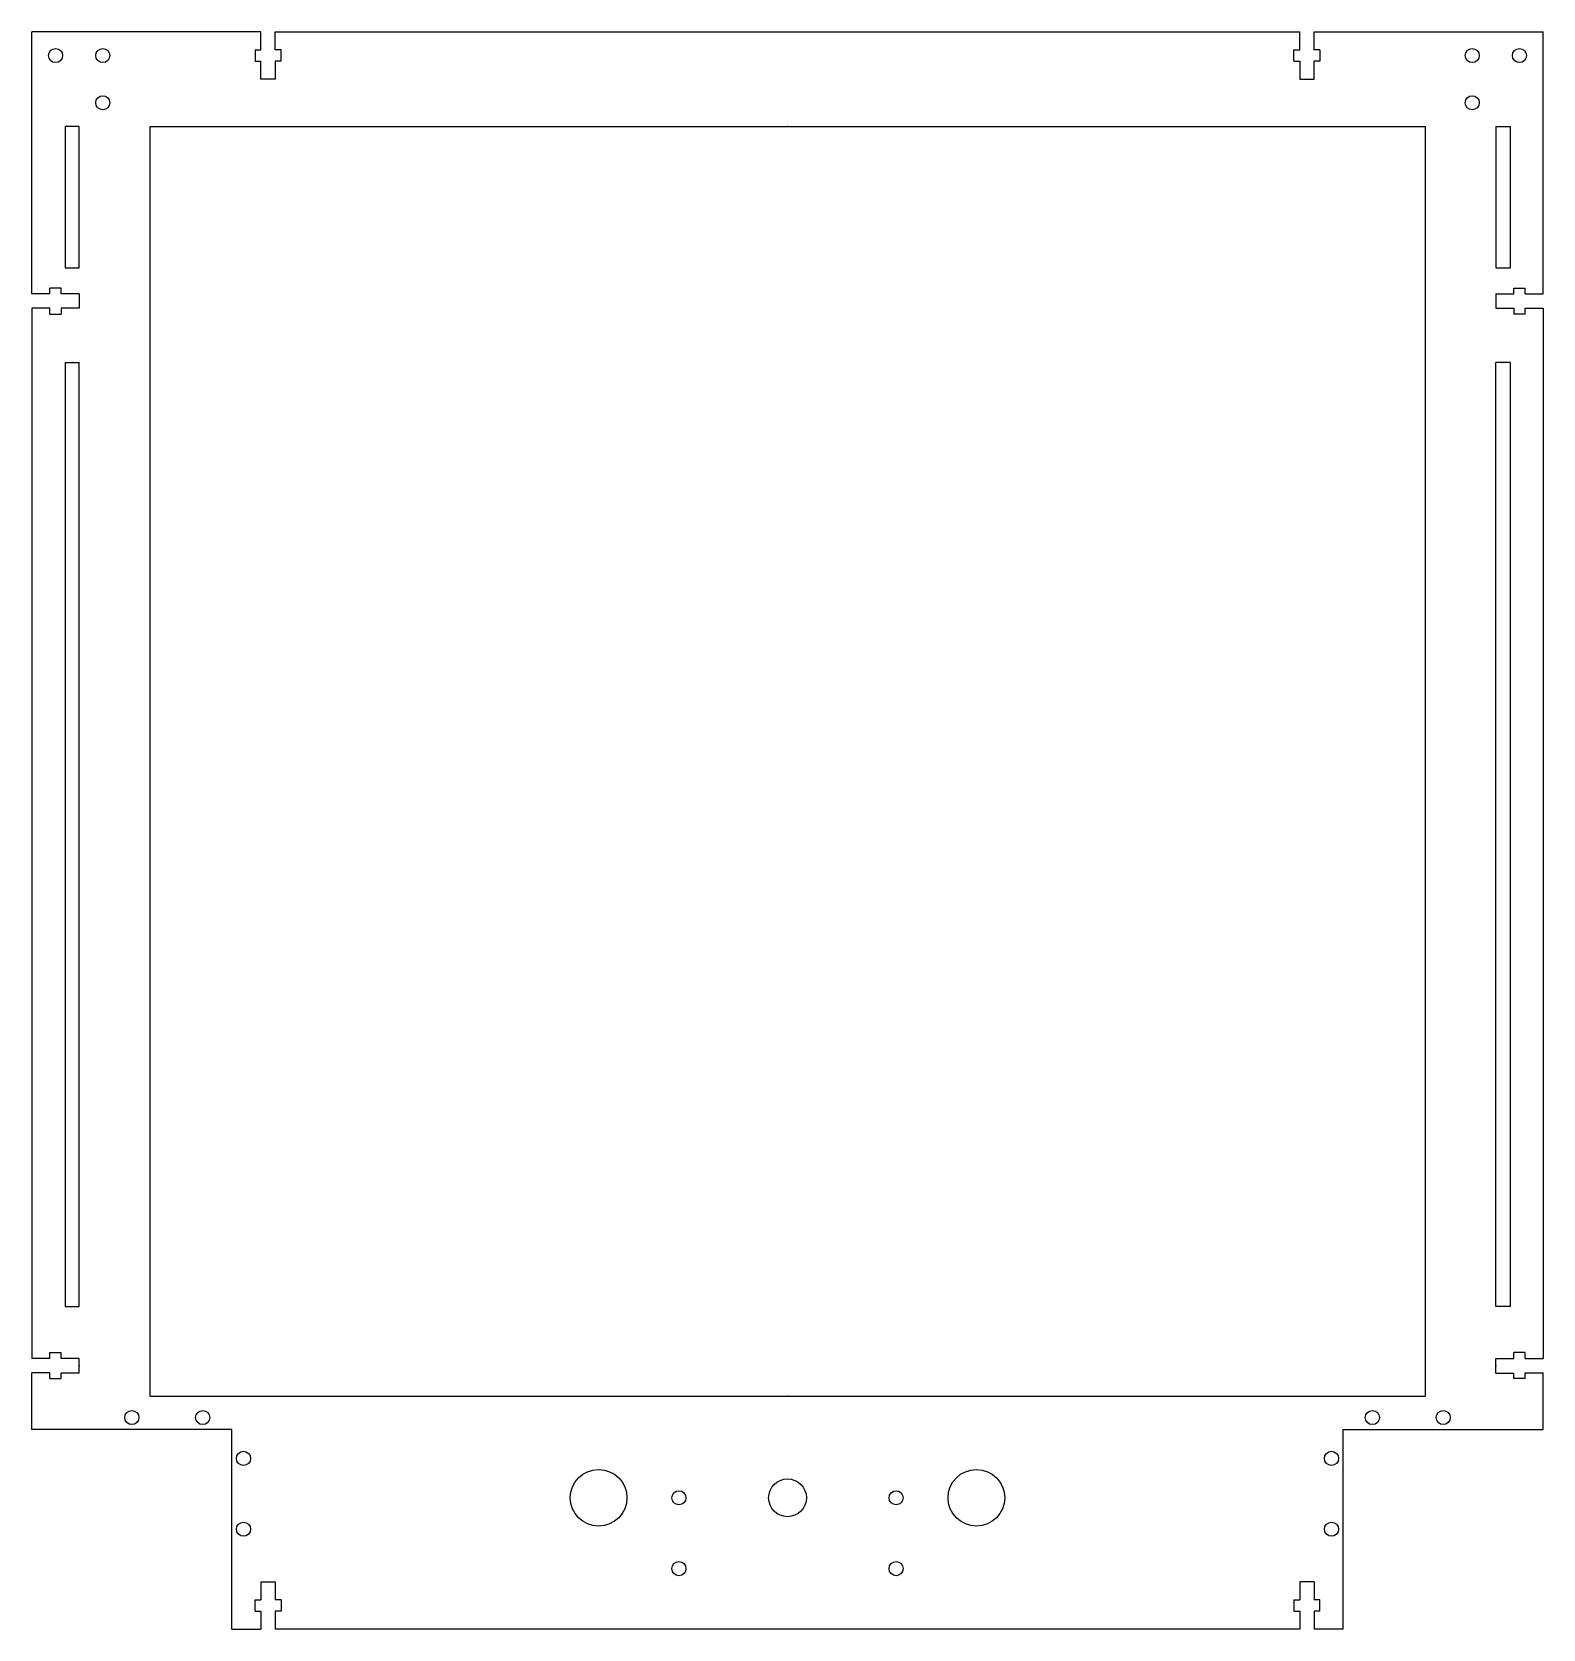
# Model space of a CAD drawing. Header units: millimetres. Extents: x -159 to 161, y -153 to 185.
import ezdxf

# ---------------------------------------------------------------- set-up
doc = ezdxf.new("R2010")
doc.units = ezdxf.units.MM
doc.header["$PDSIZE"] = -1

msp = doc.modelspace()

# ---------------------------------------------------------------- linework, layer by layer
at = {"color": 7, "linetype": 'Continuous'}
for p, q in [((-158.77, 129.88), (-158.77, 185.38)), ((-110.27, 185.38), (-158.77, 185.38)), ((-110.27, 181.58), (-110.27, 185.38)), ((-107.27, 181.58), (-107.27, 185.38)), ((-107.27, 185.38), (109.73, 185.38)), ((109.73, 181.58), (109.73, 185.38)), ((112.73, 181.58), (112.73, 185.38)), ((112.73, 185.38), (161.23, 185.38)), ((161.23, 129.88), (161.23, 185.38)), ((-111.52, 181.58), (-110.27, 181.58)), ((-111.52, 181.58), (-111.52, 179.18)), ((-106.02, 181.58), (-107.27, 181.58)), ((-106.02, 179.18), (-106.02, 181.58)), ((108.48, 181.58), (109.73, 181.58)), ((108.48, 179.18), (108.48, 181.58)), ((113.98, 181.58), (112.73, 181.58)), ((113.98, 181.58), (113.98, 179.18)), ((-111.52, 179.18), (-110.27, 179.18)), ((-110.27, 175.38), (-110.27, 179.18)), ((-106.02, 179.18), (-107.27, 179.18)), ((-107.27, 179.18), (-107.27, 175.38)), ((108.48, 179.18), (109.73, 179.18)), ((109.73, 179.18), (109.73, 175.38)), ((113.98, 179.18), (112.73, 179.18)), ((112.73, 175.38), (112.73, 179.18)), ((-107.27, 175.38), (-110.27, 175.38)), ((109.73, 175.38), (112.73, 175.38)), ((-148.77, 165.38), (-151.77, 165.38)), ((-151.77, 165.38), (-151.77, 135.38)), ((-148.77, 135.38), (-148.77, 165.38)), ((-133.77, 165.38), (136.23, 165.38)), ((-133.77, -103.62), (-133.77, 165.38)), ((136.23, 165.38), (136.23, -103.62)), ((151.23, 165.38), (154.23, 165.38)), ((151.23, 165.38), (151.23, 135.38)), ((154.23, 165.38), (154.23, 135.38)), ((-151.77, 135.38), (-148.77, 135.38)), ((151.23, 135.38), (154.23, 135.38)), ((-154.97, 129.88), (-158.77, 129.88)), ((-154.97, 129.88), (-154.97, 131.13)), ((-152.57, 131.13), (-154.97, 131.13)), ((-152.57, 129.88), (-152.57, 131.13)), ((-148.77, 129.88), (-152.57, 129.88)), ((-148.77, 129.88), (-148.77, 126.88)), ((151.23, 129.88), (151.23, 126.88)), ((151.23, 129.88), (155.03, 129.88)), ((155.03, 131.13), (157.43, 131.13)), ((155.03, 129.88), (155.03, 131.13)), ((157.43, 129.88), (157.43, 131.13)), ((157.43, 129.88), (161.23, 129.88)), ((-154.97, 126.88), (-158.77, 126.88)), ((-158.77, 126.88), (-158.77, -95.62)), ((-154.97, 125.63), (-154.97, 126.88)), ((-154.97, 125.63), (-152.57, 125.63)), ((-148.77, 126.88), (-152.57, 126.88)), ((-152.57, 126.88), (-152.57, 125.63)), ((151.23, 126.88), (155.03, 126.88)), ((155.03, 126.88), (155.03, 125.63)), ((157.43, 125.63), (155.03, 125.63)), ((157.43, 125.63), (157.43, 126.88)), ((157.43, 126.88), (161.23, 126.88)), ((161.23, 126.88), (161.23, -95.62)), ((-151.77, 115.38), (-148.77, 115.38)), ((-151.77, 115.38), (-151.77, -84.62)), ((-148.77, -84.62), (-148.77, 115.38)), ((151.23, -84.62), (151.23, 115.38)), ((154.23, 115.38), (151.23, 115.38)), ((154.23, 115.38), (154.23, -84.62)), ((-151.77, -84.62), (-148.77, -84.62)), ((154.23, -84.62), (151.23, -84.62)), ((-154.97, -95.62), (-154.97, -94.37)), ((-154.97, -94.37), (-152.57, -94.37)), ((-152.57, -95.62), (-152.57, -94.37)), ((155.03, -95.62), (155.03, -94.37)), ((157.43, -94.37), (155.03, -94.37)), ((157.43, -95.62), (157.43, -94.37)), ((-154.97, -95.62), (-158.77, -95.62)), ((-148.77, -95.62), (-152.57, -95.62)), ((-148.77, -98.72), (-148.77, -95.62)), ((151.23, -98.72), (151.23, -95.62)), ((151.23, -95.62), (155.03, -95.62)), ((157.43, -95.62), (161.23, -95.62)), ((-154.97, -98.62), (-158.77, -98.62)), ((-158.77, -110.62), (-158.77, -98.62)), ((-154.97, -99.87), (-154.97, -98.62)), ((-154.97, -99.87), (-152.57, -99.87)), ((-148.77, -98.72), (-152.57, -98.72)), ((-152.57, -99.87), (-152.57, -98.72)), ((151.23, -98.72), (155.03, -98.72)), ((155.03, -99.87), (155.03, -98.72)), ((157.43, -99.87), (155.03, -99.87)), ((157.43, -99.87), (157.43, -98.62)), ((157.43, -98.62), (161.23, -98.62)), ((161.23, -110.62), (161.23, -98.62)), ((-133.77, -103.62), (136.23, -103.62)), ((-116.47, -110.62), (-158.77, -110.62)), ((-116.47, -152.92), (-116.47, -110.62)), ((118.93, -152.92), (118.93, -110.62)), ((118.93, -110.62), (161.23, -110.62)), ((-110.27, -142.92), (-110.27, -146.72)), ((-110.27, -142.92), (-107.27, -142.92)), ((-107.27, -142.92), (-107.27, -146.72)), ((112.73, -142.92), (109.73, -142.92)), ((109.73, -142.92), (109.73, -146.72)), ((112.73, -142.92), (112.73, -146.72)), ((-111.52, -146.72), (-110.27, -146.72)), ((-111.52, -149.12), (-111.52, -146.72)), ((-106.02, -146.72), (-107.27, -146.72)), ((-106.02, -146.72), (-106.02, -149.12)), ((108.48, -146.72), (109.73, -146.72)), ((108.48, -146.72), (108.48, -149.12)), ((113.98, -146.72), (112.73, -146.72)), ((113.98, -149.12), (113.98, -146.72)), ((-111.52, -149.12), (-110.27, -149.12)), ((-110.27, -149.12), (-110.27, -152.92)), ((-107.27, -149.12), (-107.27, -152.92)), ((-106.02, -149.12), (-107.27, -149.12)), ((108.48, -149.12), (109.73, -149.12)), ((109.73, -149.12), (109.73, -152.92)), ((113.98, -149.12), (112.73, -149.12)), ((112.73, -149.12), (112.73, -152.92)), ((-116.47, -152.92), (-110.27, -152.92)), ((109.73, -152.92), (-107.27, -152.92)), ((118.93, -152.92), (112.73, -152.92))]:
    msp.add_line(p, q, dxfattribs=at)
for centre, radius in [((-153.77, 180.38), 1.5), ((-143.77, 180.38), 1.5), ((146.23, 180.38), 1.5), ((156.23, 180.38), 1.5), ((-143.77, 170.38), 1.5), ((146.23, 170.38), 1.5), ((-137.62, -108.12), 1.5), ((-122.62, -108.12), 1.5), ((125.08, -108.12), 1.5), ((140.08, -108.12), 1.5), ((-113.97, -116.77), 1.5), ((116.43, -116.77), 1.5), ((-38.77, -125.12), 6), ((1.23, -125.12), 4), ((41.23, -125.12), 6), ((-21.77, -125.12), 1.5), ((24.23, -125.12), 1.5), ((-113.97, -131.77), 1.5), ((116.43, -131.77), 1.5), ((-21.77, -140.12), 1.5), ((24.23, -140.12), 1.5)]:
    msp.add_circle(centre, radius, dxfattribs=at)
for p in [(1.23, 165.38), (1.23, 165.38), (-150.27, 115.38), (152.73, 115.38), (-148.77, -97.17), (151.23, -97.17), (1.23, -103.62)]:
    msp.add_point(p, dxfattribs=at)

doc.saveas('drawing.dxf')
